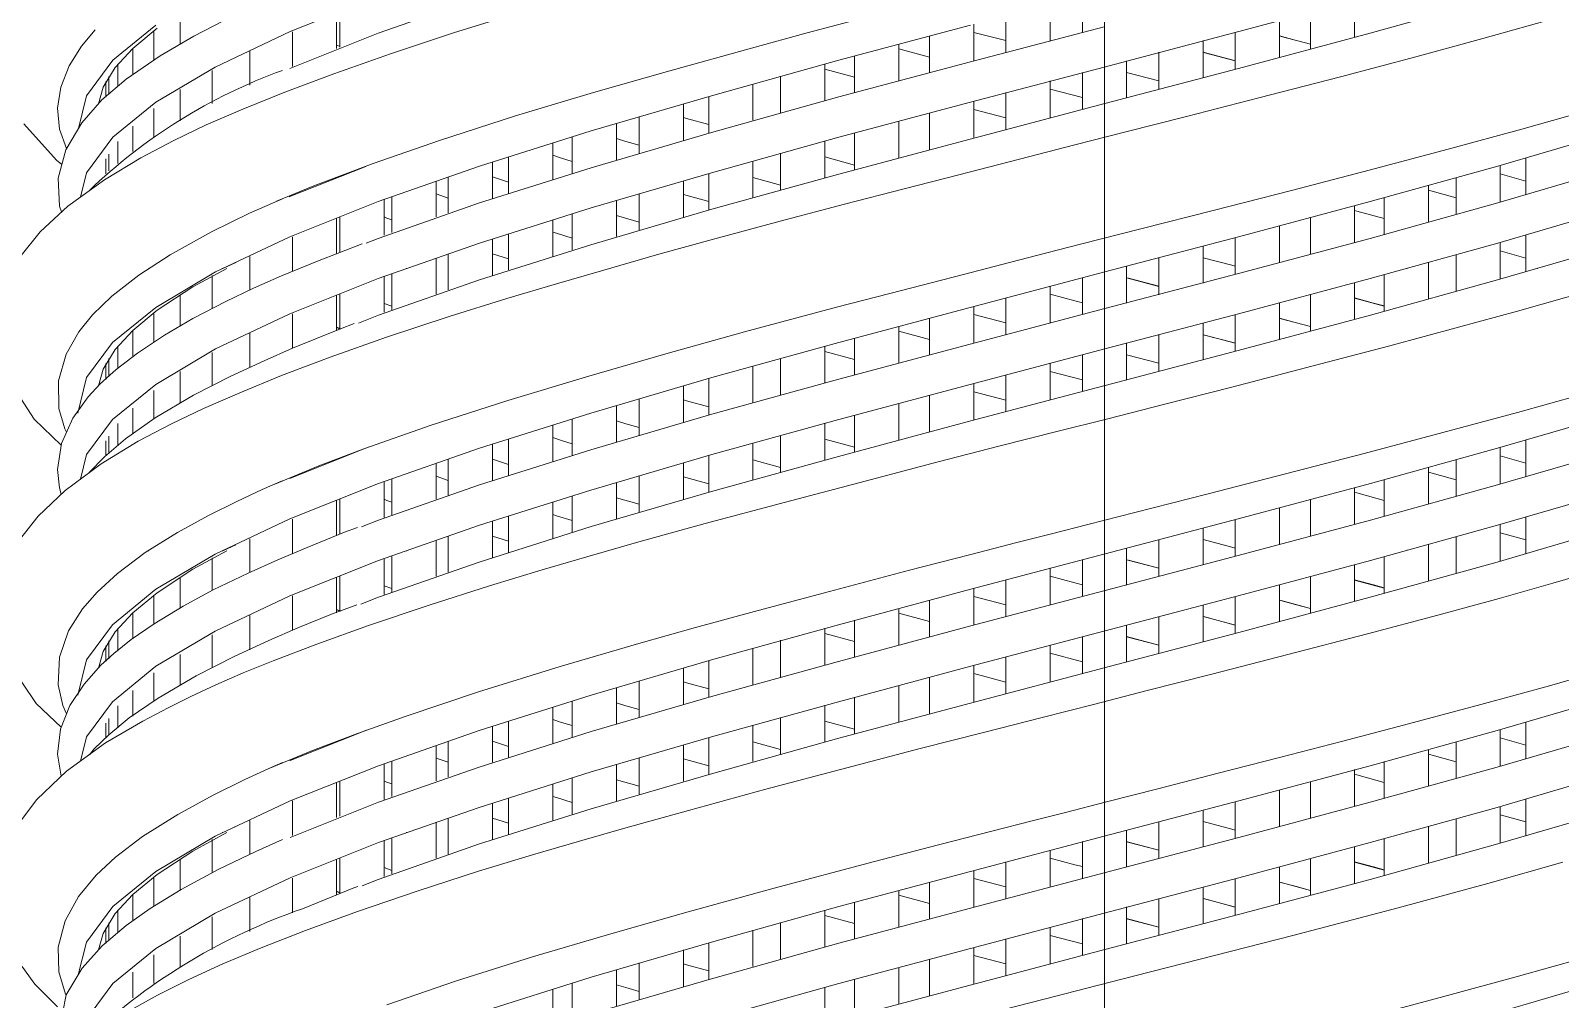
# Model space of a CAD drawing. Header units: millimetres. Extents: x 4229 to 8429, y -1187 to 1783.
# Drawn here: x 7467.5 to 7607.7, y 1085.4 to 1174.1 of the extents above; entities that cross this region are included whole.
import ezdxf

# ---------------------------------------------------------------- set-up
doc = ezdxf.new("R2010")
doc.units = ezdxf.units.MM

msp = doc.modelspace()

# ---------------------------------------------------------------- linework, layer by layer
at = {"lineweight": 5, "ltscale": 10}
msp.add_line((7565.89, 1222.82), (7565.89, 810.12), dxfattribs=at)
at = {"lineweight": 5}
for p, q in [((7563.86, 1173.93), (7563.86, 1177.29)), ((7491.27, 1173.99), (7499.37, 1177.2)), ((7499.36, 1173.83), (7508.64, 1177.08)), ((7560.9, 1176.51), (7560.9, 1173.15)), ((7578.19, 1173.99), (7590.24, 1177.2)), ((7588.8, 1176.83), (7588.8, 1173.49)), ((7590.22, 1173.83), (7601.91, 1177.08)), ((7475.03, 1171.35), (7478.98, 1174.56)), ((7481.21, 1172.85), (7481.21, 1175.7)), ((7482.45, 1173.56), (7486, 1175.39)), ((7495.54, 1175.64), (7495.54, 1172.43)), ((7495.84, 1172.55), (7495.84, 1175.79)), ((7506.25, 1173.85), (7511.5, 1175.48)), ((7544.22, 1175.33), (7538.65, 1173.85)), ((7541.56, 1171.35), (7553.61, 1174.56)), ((7553.92, 1174.66), (7553.92, 1171.3)), ((7556.84, 1172.08), (7556.84, 1175.43)), ((7581.91, 1174.98), (7581.91, 1171.63)), ((7584.75, 1172.39), (7584.75, 1175.73)), ((7600.54, 1173.34), (7607.55, 1175.3)), ((7472.16, 1172.65), (7473.42, 1174.14)), ((7479.11, 1174.28), (7476.88, 1172.44)), ((7478.78, 1171.37), (7478.78, 1174)), ((7479.37, 1171.76), (7482.45, 1173.56)), ((7484.41, 1170.73), (7491.27, 1173.99)), ((7491.26, 1170.61), (7499.36, 1173.83)), ((7491.49, 1170.78), (7491.49, 1173.96)), ((7500.49, 1171.94), (7506.25, 1173.85)), ((7538.65, 1173.85), (7533.54, 1172.47)), ((7549.87, 1170.22), (7549.87, 1173.58)), ((7553.61, 1171.2), (7565.87, 1174.42)), ((7556.84, 1173.15), (7553.92, 1173.91)), ((7565.87, 1170.73), (7578.19, 1173.99)), ((7574.94, 1173.15), (7574.94, 1169.78)), ((7577.86, 1170.55), (7577.86, 1173.92)), ((7578.17, 1170.61), (7590.22, 1173.83)), ((7583.35, 1173.2), (7581.91, 1173.58)), ((7582.08, 1173.54), (7581.91, 1173.58)), ((7584.75, 1172.82), (7582.08, 1173.54)), ((7584.75, 1172.82), (7583.35, 1173.2)), ((7594.42, 1171.67), (7600.54, 1173.34)), ((7471.03, 1170.85), (7472.16, 1172.65)), ((7476.88, 1172.44), (7475.25, 1170.7)), ((7476.26, 1169.62), (7479.37, 1171.76)), ((7476.87, 1170.03), (7476.87, 1172.44)), ((7487.58, 1169.06), (7487.58, 1172.18)), ((7495.28, 1170.11), (7500.49, 1171.94)), ((7495.88, 1172.61), (7495.54, 1172.75)), ((7533.54, 1172.47), (7526.06, 1170.39)), ((7542.98, 1168.39), (7542.98, 1171.73)), ((7547.04, 1172.82), (7547.04, 1169.47)), ((7547.04, 1172.4), (7549.87, 1171.63)), ((7570.88, 1168.71), (7570.88, 1172.09)), ((7574.94, 1172.08), (7575.08, 1172.04)), ((7574.94, 1172.08), (7577.67, 1171.35)), ((7575.08, 1172.04), (7577.86, 1171.31)), ((7470.27, 1168.9), (7471.03, 1170.85)), ((7472.62, 1168.09), (7475.03, 1171.35)), ((7475.25, 1170.7), (7474.15, 1168.89)), ((7475.5, 1168.96), (7475.5, 1170.97)), ((7478.98, 1167.52), (7484.41, 1170.73)), ((7484.15, 1167.41), (7484.15, 1170.41)), ((7491.25, 1170.61), (7491.26, 1170.61)), ((7526.06, 1170.39), (7519.07, 1168.39)), ((7529.87, 1168.09), (7541.56, 1171.35)), ((7540.27, 1171), (7540.27, 1167.66)), ((7542.98, 1169.8), (7540.27, 1170.54)), ((7541.56, 1167.99), (7553.61, 1171.2)), ((7553.61, 1167.52), (7565.87, 1170.73)), ((7565.91, 1167.4), (7578.17, 1170.61)), ((7567.92, 1171.31), (7567.92, 1167.94)), ((7577.67, 1171.35), (7577.86, 1171.3)), ((7587.5, 1169.83), (7594.42, 1171.67)), ((7469.98, 1166.97), (7470.27, 1168.9)), ((7474.15, 1168.89), (7473.74, 1167.37)), ((7474.04, 1167.72), (7476.26, 1169.62)), ((7474.4, 1167.97), (7474.4, 1169.4)), ((7474.68, 1168.23), (7474.68, 1169.87)), ((7490.79, 1168.43), (7495.28, 1170.11)), ((7533.68, 1169.18), (7533.68, 1165.86)), ((7536.22, 1166.55), (7536.22, 1169.9)), ((7560.9, 1169.46), (7560.9, 1166.11)), ((7563.86, 1166.88), (7563.86, 1170.24)), ((7570.88, 1169.46), (7567.92, 1170.24)), ((7570.88, 1169.46), (7567.92, 1170.23)), ((7580.04, 1167.9), (7587.5, 1169.83)), ((7471.88, 1165.11), (7472.62, 1168.09)), ((7472.19, 1165.64), (7474.04, 1167.72)), ((7475.03, 1164.3), (7478.98, 1167.52)), ((7481.21, 1165.81), (7481.21, 1168.68)), ((7486.96, 1166.89), (7490.79, 1168.43)), ((7519.07, 1168.39), (7511.93, 1166.26)), ((7518.85, 1164.88), (7529.87, 1168.09)), ((7529.63, 1164.7), (7529.63, 1168.03)), ((7529.87, 1164.73), (7541.56, 1167.99)), ((7541.56, 1164.3), (7553.61, 1167.52)), ((7553.92, 1167.61), (7553.92, 1164.27)), ((7556.84, 1165.05), (7556.84, 1168.39)), ((7560.9, 1168.71), (7563.86, 1167.94)), ((7573.4, 1166.21), (7580.04, 1167.9)), ((7470.15, 1165.04), (7469.98, 1166.97)), ((7478.78, 1164.31), (7478.78, 1166.93)), ((7483.6, 1165.43), (7486.96, 1166.89)), ((7511.93, 1166.26), (7504.97, 1164.02)), ((7523.25, 1162.86), (7523.25, 1166.18)), ((7527.31, 1167.37), (7527.31, 1164.03)), ((7527.31, 1166.11), (7527.6, 1166.02)), ((7549.87, 1163.19), (7549.87, 1166.53)), ((7553.59, 1164.14), (7565.91, 1167.4)), ((7556.84, 1166.09), (7553.92, 1166.86)), ((7567.85, 1164.8), (7573.4, 1166.21)), ((7609.73, 1166.62), (7604.12, 1165.06)), ((7469.89, 1162.21), (7466.89, 1165.52)), ((7470.8, 1163.28), (7470.15, 1165.04)), ((7470.73, 1163.16), (7472.19, 1165.64)), ((7476.87, 1162.99), (7476.87, 1165.33)), ((7480.64, 1164.02), (7483.6, 1165.43)), ((7508.64, 1161.66), (7518.85, 1164.88)), ((7518.85, 1161.52), (7529.87, 1164.73)), ((7521.18, 1165.55), (7521.18, 1162.25)), ((7527.6, 1166.02), (7529.63, 1165.46)), ((7542.98, 1161.34), (7542.98, 1164.69)), ((7547.04, 1165.78), (7547.04, 1162.43)), ((7563.16, 1163.6), (7567.85, 1164.8)), ((7604.12, 1165.06), (7597.36, 1163.21)), ((7601.91, 1161.66), (7612.93, 1164.88)), ((7472.62, 1161.05), (7475.03, 1164.3)), ((7475.5, 1161.91), (7475.5, 1163.91)), ((7477.61, 1162.42), (7480.64, 1164.02)), ((7504.97, 1164.02), (7498.89, 1161.9)), ((7515.34, 1163.77), (7515.34, 1160.45)), ((7517.12, 1161), (7517.12, 1164.32)), ((7522.04, 1163.92), (7521.18, 1164.18)), ((7523.25, 1163.58), (7522.04, 1163.92)), ((7529.87, 1161.05), (7541.56, 1164.3)), ((7540.27, 1163.96), (7540.27, 1160.6)), ((7541.54, 1160.93), (7553.59, 1164.14)), ((7558.11, 1162.3), (7563.16, 1163.6)), ((7470.36, 1161.82), (7469.89, 1162.21)), ((7470.02, 1160.56), (7470.73, 1163.16)), ((7474.26, 1160.41), (7477.61, 1162.42)), ((7474.4, 1160.95), (7474.4, 1162.32)), ((7474.68, 1161.23), (7474.68, 1162.77)), ((7498.89, 1161.9), (7493.46, 1159.85)), ((7509.82, 1162.02), (7509.82, 1158.73)), ((7511.28, 1159.2), (7511.28, 1162.49)), ((7515.34, 1162.65), (7516.13, 1162.4)), ((7516.13, 1162.4), (7517.12, 1162.1)), ((7533.68, 1162.13), (7533.68, 1158.79)), ((7536.22, 1159.49), (7536.22, 1162.84)), ((7540.27, 1162.5), (7542.98, 1161.76)), ((7552.54, 1160.87), (7558.11, 1162.3)), ((7597.36, 1163.21), (7590.15, 1161.29)), ((7604.48, 1159.05), (7604.48, 1162.36)), ((7470.15, 1157.99), (7470.02, 1160.56)), ((7472.07, 1158.82), (7472.62, 1161.05)), ((7491.26, 1158.88), (7498.22, 1161.64)), ((7499.36, 1158.41), (7508.64, 1161.66)), ((7505.76, 1157.4), (7505.76, 1160.66)), ((7508.64, 1158.31), (7518.85, 1161.52)), ((7511.28, 1160.2), (7509.82, 1160.67)), ((7518.85, 1157.83), (7529.87, 1161.05)), ((7529.63, 1157.65), (7529.63, 1161)), ((7529.91, 1157.72), (7541.54, 1160.93)), ((7536.22, 1159.92), (7533.68, 1160.61)), ((7547.54, 1159.58), (7552.54, 1160.87)), ((7590.15, 1161.29), (7583.01, 1159.43)), ((7590.22, 1158.41), (7601.91, 1161.66)), ((7598.1, 1157.24), (7598.1, 1160.59)), ((7601.91, 1158.31), (7612.93, 1161.52)), ((7602.15, 1161.71), (7602.15, 1158.38)), ((7604.48, 1160.28), (7602.15, 1160.95)), ((7470.92, 1158), (7474.26, 1160.41)), ((7493.46, 1159.85), (7490.02, 1158.44)), ((7504.66, 1160.28), (7504.66, 1157.02)), ((7504.66, 1159.12), (7505.76, 1158.74)), ((7523.25, 1155.82), (7523.25, 1159.12)), ((7527.31, 1160.33), (7527.31, 1157)), ((7542.08, 1158.17), (7547.54, 1159.58)), ((7583.01, 1159.43), (7575.98, 1157.64)), ((7595.56, 1159.88), (7595.56, 1156.54)), ((7595.56, 1159.45), (7598.1, 1158.75)), ((7468.39, 1155.66), (7470.92, 1158)), ((7470.35, 1157.47), (7470.15, 1157.99)), ((7487.55, 1157.36), (7490.58, 1158.68)), ((7491.18, 1158.85), (7491.26, 1158.88)), ((7491.26, 1155.19), (7499.36, 1158.41)), ((7499.36, 1155.05), (7508.64, 1158.31)), ((7499.89, 1158.57), (7499.89, 1155.34)), ((7500.6, 1155.6), (7500.6, 1158.84)), ((7508.64, 1154.62), (7518.85, 1157.83)), ((7518.84, 1154.46), (7529.91, 1157.72)), ((7521.18, 1158.51), (7521.18, 1155.21)), ((7527.31, 1159.06), (7529.63, 1158.41)), ((7536.17, 1156.62), (7542.08, 1158.17)), ((7578.17, 1155.19), (7590.22, 1158.41)), ((7588.8, 1158.03), (7588.8, 1154.68)), ((7590.22, 1155.05), (7601.91, 1158.31)), ((7591.51, 1155.42), (7591.51, 1158.76)), ((7601.91, 1154.62), (7612.93, 1157.83)), ((7484.07, 1155.66), (7487.55, 1157.36)), ((7487.58, 1157.36), (7487.58, 1157.37)), ((7495.54, 1156.9), (7495.54, 1153.69)), ((7495.84, 1153.81), (7495.84, 1157.01)), ((7500.15, 1156.91), (7499.89, 1157.01)), ((7500.6, 1156.75), (7500.15, 1156.91)), ((7515.34, 1156.73), (7515.34, 1153.43)), ((7517.12, 1153.99), (7517.12, 1157.29)), ((7523.25, 1156.54), (7521.18, 1157.14)), ((7530.2, 1155.01), (7536.17, 1156.62)), ((7575.98, 1157.64), (7569.22, 1155.93)), ((7584.75, 1153.58), (7584.75, 1156.93)), ((7589.01, 1157.55), (7588.8, 1157.61)), ((7591.51, 1156.86), (7589.01, 1157.55)), ((7466.64, 1153.49), (7468.39, 1155.66)), ((7480.28, 1153.55), (7484.07, 1155.66)), ((7484.43, 1151.98), (7491.26, 1155.19)), ((7491.49, 1152.04), (7491.49, 1155.2)), ((7498.26, 1154.61), (7499.36, 1155.05)), ((7509.82, 1154.97), (7509.82, 1151.68)), ((7511.28, 1152.16), (7511.28, 1155.45)), ((7515.34, 1155.62), (7515.68, 1155.51)), ((7515.68, 1155.51), (7517.12, 1155.07)), ((7525.05, 1153.59), (7530.2, 1155.01)), ((7569.22, 1155.93), (7563.81, 1154.54)), ((7565.91, 1151.98), (7578.17, 1155.19)), ((7577.86, 1151.74), (7577.86, 1155.09)), ((7578.17, 1151.84), (7590.22, 1155.05)), ((7581.91, 1156.17), (7581.91, 1152.82)), ((7604.48, 1152), (7604.48, 1155.31)), ((7477.42, 1151.68), (7480.28, 1153.55)), ((7493.78, 1152.97), (7497.88, 1154.56)), ((7499.36, 1151.36), (7508.64, 1154.62)), ((7505.76, 1150.33), (7505.76, 1153.62)), ((7508.62, 1151.25), (7518.84, 1154.46)), ((7511.28, 1153.16), (7509.82, 1153.63)), ((7519.81, 1152.09), (7525.05, 1153.59)), ((7560.6, 1153.72), (7557.3, 1152.87)), ((7563.81, 1154.54), (7560.6, 1153.72)), ((7574.94, 1154.32), (7574.94, 1150.96)), ((7590.22, 1151.36), (7601.91, 1154.62)), ((7598.1, 1150.17), (7598.1, 1153.54)), ((7601.89, 1151.25), (7612.91, 1154.46)), ((7602.15, 1154.67), (7602.15, 1151.33)), ((7604.48, 1153.25), (7602.15, 1153.91)), ((7478.34, 1152.3), (7478.32, 1152.3)), ((7478.78, 1152.61), (7478.78, 1152.61)), ((7485.47, 1152.3), (7482.36, 1150.61)), ((7485.04, 1152.3), (7485.12, 1152.3)), ((7485.12, 1152.3), (7486.31, 1152.85)), ((7487.58, 1150.32), (7487.58, 1153.4)), ((7490.49, 1151.61), (7493.78, 1152.97)), ((7501.92, 1152.3), (7501.97, 1152.3)), ((7504.66, 1153.25), (7504.66, 1149.95)), ((7515.69, 1150.89), (7519.81, 1152.09)), ((7557.3, 1152.87), (7552.85, 1151.72)), ((7567.12, 1152.3), (7567.11, 1152.3)), ((7567.92, 1152.48), (7567.92, 1149.12)), ((7570.88, 1149.89), (7570.88, 1153.25)), ((7574.94, 1153.28), (7577.55, 1152.59)), ((7577.55, 1152.59), (7577.86, 1152.51)), ((7579.93, 1152.3), (7579.93, 1152.3)), ((7593.63, 1152.3), (7593.6, 1152.3)), ((7595.56, 1152.83), (7595.56, 1149.48)), ((7605.56, 1152.3), (7605.59, 1152.3)), ((7474.96, 1149.76), (7477.42, 1151.68)), ((7478.97, 1148.72), (7484.43, 1151.98)), ((7484.15, 1148.65), (7484.15, 1151.65)), ((7487.94, 1150.49), (7490.49, 1151.61)), ((7491.26, 1148.15), (7499.36, 1151.36)), ((7499.38, 1148.03), (7508.62, 1151.25)), ((7499.89, 1151.54), (7499.89, 1148.28)), ((7500.6, 1148.52), (7500.6, 1151.76)), ((7511.14, 1149.53), (7515.69, 1150.89)), ((7552.85, 1151.72), (7547.29, 1150.28)), ((7553.59, 1148.72), (7565.91, 1151.98)), ((7560.9, 1150.66), (7560.9, 1147.3)), ((7563.86, 1148.08), (7563.86, 1151.44)), ((7565.91, 1148.62), (7578.17, 1151.84)), ((7568.08, 1151.4), (7567.92, 1151.44)), ((7570.88, 1150.65), (7567.92, 1151.43)), ((7570.88, 1150.66), (7568.08, 1151.4)), ((7578.17, 1148.15), (7590.22, 1151.36)), ((7588.8, 1150.98), (7588.8, 1147.65)), ((7590.25, 1148.03), (7601.89, 1151.25)), ((7591.51, 1148.37), (7591.51, 1151.72)), ((7473.17, 1148.04), (7474.96, 1149.76)), ((7482.36, 1150.61), (7479.11, 1148.46)), ((7481.21, 1147.03), (7481.21, 1149.88)), ((7482.37, 1147.71), (7485.38, 1149.27)), ((7485.38, 1149.27), (7487.94, 1150.49)), ((7495.54, 1149.82), (7495.54, 1146.61)), ((7495.84, 1146.73), (7495.84, 1149.97)), ((7505.84, 1147.89), (7511.14, 1149.53)), ((7547.29, 1150.28), (7541.47, 1148.77)), ((7556.84, 1146.23), (7556.84, 1149.58)), ((7560.9, 1149.93), (7563.18, 1149.33)), ((7563.18, 1149.33), (7563.86, 1149.15)), ((7584.75, 1146.55), (7584.75, 1149.89)), ((7588.8, 1149.59), (7590.52, 1149.13)), ((7588.8, 1149.57), (7591.51, 1148.83)), ((7603.73, 1148.39), (7610.28, 1150.23)), ((7471.92, 1146.5), (7473.17, 1148.04)), ((7475.02, 1145.51), (7478.97, 1148.72)), ((7479.11, 1148.46), (7476.88, 1146.62)), ((7478.78, 1145.55), (7478.78, 1148.18)), ((7484.43, 1144.93), (7491.26, 1148.15)), ((7491.49, 1144.96), (7491.49, 1148.14)), ((7497.53, 1147.29), (7499.38, 1148.03)), ((7499.89, 1149.1), (7500.6, 1148.83)), ((7499.89, 1149.09), (7500.6, 1148.83)), ((7500.1, 1146), (7505.84, 1147.89)), ((7541.47, 1148.77), (7532.91, 1146.49)), ((7541.54, 1145.51), (7553.59, 1148.72)), ((7553.59, 1145.37), (7565.91, 1148.62)), ((7553.92, 1148.81), (7553.92, 1145.46)), ((7556.84, 1147.3), (7553.92, 1148.07)), ((7565.91, 1144.93), (7578.17, 1148.15)), ((7577.86, 1144.7), (7577.86, 1148.07)), ((7578.15, 1144.78), (7590.25, 1148.03)), ((7581.91, 1149.12), (7581.91, 1145.79)), ((7590.52, 1149.13), (7591.51, 1148.86)), ((7598.31, 1146.91), (7603.73, 1148.39)), ((7470.75, 1144.46), (7471.92, 1146.5)), ((7476.88, 1146.62), (7475.25, 1144.88)), ((7476.87, 1144.21), (7476.87, 1146.62)), ((7479.77, 1146.19), (7482.37, 1147.71)), ((7491.51, 1144.99), (7495.9, 1146.77)), ((7495.88, 1146.79), (7495.54, 1146.93)), ((7495.91, 1146.75), (7495.54, 1146.89)), ((7495.9, 1146.77), (7497.15, 1147.24)), ((7532.91, 1146.49), (7525.69, 1144.48)), ((7547.04, 1146.97), (7547.04, 1143.62)), ((7547.04, 1146.55), (7549.87, 1145.78)), ((7549.87, 1144.38), (7549.87, 1147.73)), ((7574.94, 1147.3), (7574.94, 1143.93)), ((7583.35, 1147.35), (7581.91, 1147.73)), ((7582.08, 1147.69), (7581.91, 1147.73)), ((7584.75, 1146.97), (7582.08, 1147.69)), ((7584.75, 1146.97), (7583.35, 1147.35)), ((7592.03, 1145.22), (7598.31, 1146.91)), ((7472.63, 1142.3), (7475.02, 1145.51)), ((7475.5, 1143.14), (7475.5, 1145.15)), ((7477.29, 1144.54), (7479.77, 1146.19)), ((7487.58, 1143.28), (7487.58, 1146.36)), ((7494.94, 1144.18), (7500.1, 1146)), ((7529.91, 1142.3), (7541.54, 1145.51)), ((7540.27, 1145.16), (7540.27, 1141.82)), ((7541.54, 1142.15), (7553.59, 1145.37)), ((7542.98, 1142.54), (7542.98, 1145.89)), ((7567.92, 1145.43), (7567.92, 1142.08)), ((7570.88, 1142.86), (7570.88, 1146.24)), ((7574.94, 1146.23), (7575.08, 1146.2)), ((7574.94, 1146.23), (7577.67, 1145.51)), ((7575.08, 1146.2), (7577.86, 1145.46)), ((7577.67, 1145.51), (7577.86, 1145.46)), ((7584.88, 1143.34), (7592.03, 1145.22)), ((7470.05, 1142.02), (7470.75, 1144.46)), ((7475.25, 1144.88), (7474.15, 1143.07)), ((7474.68, 1142.41), (7474.68, 1144.05)), ((7475.35, 1143.05), (7477.29, 1144.54)), ((7478.97, 1141.68), (7484.43, 1144.93)), ((7484.15, 1141.59), (7484.15, 1144.6)), ((7485.85, 1142.44), (7488.9, 1143.85)), ((7488.9, 1143.85), (7491.51, 1144.99)), ((7490.48, 1142.49), (7494.94, 1144.18)), ((7525.69, 1144.48), (7518.64, 1142.44)), ((7536.22, 1140.7), (7536.22, 1144.06)), ((7542.98, 1143.95), (7540.27, 1144.69)), ((7553.59, 1141.68), (7565.91, 1144.93)), ((7553.63, 1138.35), (7578.15, 1144.78)), ((7563.86, 1141.04), (7563.86, 1144.39)), ((7570.88, 1143.61), (7567.92, 1144.39)), ((7570.88, 1143.61), (7567.92, 1144.38)), ((7467.83, 1138.51), (7465.4, 1142.28)), ((7471.82, 1139.04), (7472.63, 1142.3)), ((7474.15, 1143.07), (7473.74, 1141.55)), ((7473.87, 1141.72), (7475.35, 1143.05)), ((7474.4, 1142.14), (7474.4, 1143.58)), ((7481.21, 1139.99), (7481.21, 1142.86)), ((7482.42, 1140.69), (7485.85, 1142.44)), ((7486.66, 1140.92), (7490.48, 1142.49)), ((7518.64, 1142.44), (7511.22, 1140.19)), ((7518.84, 1139.04), (7529.91, 1142.3)), ((7533.68, 1143.34), (7533.68, 1140.01)), ((7556.84, 1139.2), (7556.84, 1142.54)), ((7560.9, 1143.61), (7560.9, 1140.26)), ((7560.9, 1142.86), (7563.86, 1142.09)), ((7577.56, 1141.43), (7584.88, 1143.34)), ((7470.1, 1139.47), (7470.05, 1142.02)), ((7472.77, 1140.55), (7473.87, 1141.72)), ((7475.02, 1138.46), (7478.97, 1141.68)), ((7478.78, 1138.49), (7478.78, 1141.11)), ((7483.33, 1139.46), (7486.66, 1140.92)), ((7527.31, 1141.52), (7527.31, 1138.18)), ((7529.63, 1138.85), (7529.63, 1142.18)), ((7529.91, 1138.94), (7541.54, 1142.15)), ((7541.54, 1138.46), (7553.59, 1141.68)), ((7553.92, 1141.76), (7553.92, 1138.43)), ((7556.84, 1140.24), (7553.92, 1141.01)), ((7571.3, 1139.83), (7577.56, 1141.43)), ((7470.63, 1137.62), (7470.1, 1139.47)), ((7471.36, 1138.6), (7472.77, 1140.55)), ((7476.87, 1137.17), (7476.87, 1139.51)), ((7478.92, 1138.62), (7482.42, 1140.69)), ((7480.41, 1138.07), (7483.33, 1139.46)), ((7511.22, 1140.19), (7504.12, 1137.91)), ((7521.18, 1139.7), (7521.18, 1136.4)), ((7523.25, 1137.01), (7523.25, 1140.33)), ((7527.31, 1140.26), (7527.6, 1140.18)), ((7527.6, 1140.18), (7529.63, 1139.61)), ((7547.04, 1139.93), (7547.04, 1136.59)), ((7549.87, 1137.35), (7549.87, 1140.68)), ((7566.2, 1138.54), (7571.3, 1139.83)), ((7609.41, 1140.69), (7603.72, 1139.11)), ((7470.31, 1136.13), (7467.83, 1138.51)), ((7470.33, 1136.26), (7471.36, 1138.6)), ((7472.63, 1135.25), (7475.02, 1138.46)), ((7475.5, 1136.09), (7475.5, 1138.09)), ((7476.2, 1136.7), (7478.92, 1138.62)), ((7477.35, 1136.47), (7480.41, 1138.07)), ((7508.62, 1135.83), (7518.84, 1139.04)), ((7517.12, 1135.15), (7517.12, 1138.47)), ((7518.84, 1135.68), (7529.91, 1138.94)), ((7522.04, 1138.07), (7521.18, 1138.33)), ((7523.25, 1137.73), (7522.04, 1138.07)), ((7529.91, 1135.25), (7541.54, 1138.46)), ((7540.27, 1138.12), (7540.27, 1134.75)), ((7541.53, 1135.09), (7553.63, 1138.35)), ((7542.98, 1135.49), (7542.98, 1138.84)), ((7561.51, 1137.36), (7566.2, 1138.54)), ((7603.72, 1139.11), (7596.9, 1137.27)), ((7601.89, 1135.83), (7612.91, 1139.04)), ((7470.79, 1137.31), (7470.63, 1137.62)), ((7474.26, 1135.04), (7476.2, 1136.7)), ((7474.68, 1135.41), (7474.68, 1136.95)), ((7504.12, 1137.91), (7498.04, 1135.78)), ((7511.28, 1133.36), (7511.28, 1136.64)), ((7515.34, 1137.93), (7515.34, 1134.61)), ((7515.34, 1136.81), (7516.13, 1136.55)), ((7536.22, 1133.64), (7536.22, 1136.99)), ((7540.27, 1136.65), (7542.98, 1135.92)), ((7556.33, 1136.04), (7561.51, 1137.36)), ((7596.9, 1137.27), (7589.68, 1135.36)), ((7469.97, 1133.89), (7470.33, 1136.26)), ((7472.07, 1133.01), (7472.63, 1135.25)), ((7473.97, 1134.42), (7477.35, 1136.47)), ((7474.4, 1135.13), (7474.4, 1136.5)), ((7491.25, 1133.05), (7498.43, 1135.92)), ((7498.04, 1135.78), (7493.92, 1134.22)), ((7499.38, 1132.61), (7508.62, 1135.83)), ((7508.62, 1132.47), (7518.84, 1135.68)), ((7509.82, 1136.17), (7509.82, 1132.88)), ((7516.13, 1136.55), (7517.12, 1136.25)), ((7518.84, 1131.99), (7529.91, 1135.25)), ((7533.68, 1136.28), (7533.68, 1132.94)), ((7550.53, 1134.55), (7556.33, 1136.04)), ((7589.68, 1135.36), (7582.48, 1133.48)), ((7590.25, 1132.61), (7601.89, 1135.83)), ((7601.89, 1132.47), (7612.91, 1135.68)), ((7602.15, 1135.9), (7602.15, 1132.57)), ((7604.48, 1133.24), (7604.48, 1136.55)), ((7470.14, 1132.22), (7469.97, 1133.89)), ((7470.66, 1131.96), (7473.97, 1134.42)), ((7472.88, 1133.61), (7474.26, 1135.04)), ((7493.92, 1134.22), (7489.88, 1132.55)), ((7504.66, 1134.44), (7504.66, 1131.17)), ((7505.76, 1131.55), (7505.76, 1134.82)), ((7511.28, 1134.35), (7509.82, 1134.82)), ((7527.31, 1134.48), (7527.31, 1131.15)), ((7529.63, 1131.81), (7529.63, 1135.15)), ((7529.89, 1131.88), (7541.53, 1135.09)), ((7536.22, 1134.07), (7533.68, 1134.76)), ((7543.95, 1132.83), (7550.53, 1134.55)), ((7595.56, 1134.07), (7595.56, 1130.73)), ((7598.1, 1131.43), (7598.1, 1134.78)), ((7604.48, 1134.47), (7602.15, 1135.14)), ((7488.73, 1132.05), (7490.56, 1132.85)), ((7491.25, 1129.36), (7499.38, 1132.61)), ((7499.38, 1129.26), (7508.62, 1132.47)), ((7499.89, 1132.73), (7499.89, 1129.49)), ((7500.6, 1129.75), (7500.6, 1132.99)), ((7504.66, 1133.27), (7505.76, 1132.89)), ((7521.18, 1132.66), (7521.18, 1129.36)), ((7523.25, 1129.98), (7523.25, 1133.27)), ((7527.31, 1133.21), (7529.63, 1132.57)), ((7536.65, 1130.9), (7543.95, 1132.83)), ((7582.48, 1133.48), (7575.38, 1131.65)), ((7578.15, 1129.36), (7590.25, 1132.61)), ((7590.25, 1129.26), (7601.89, 1132.47)), ((7591.51, 1129.61), (7591.51, 1132.95)), ((7595.56, 1133.64), (7598.1, 1132.94)), ((7468.19, 1129.6), (7470.66, 1131.96)), ((7470.31, 1131.63), (7470.14, 1132.22)), ((7486.39, 1130.97), (7488.73, 1132.05)), ((7487.58, 1131.52), (7487.58, 1131.52)), ((7495.54, 1131.05), (7495.54, 1127.85)), ((7495.84, 1127.96), (7495.84, 1131.17)), ((7500.15, 1131.06), (7499.89, 1131.16)), ((7500.6, 1130.91), (7500.15, 1131.06)), ((7508.62, 1128.78), (7518.84, 1131.99)), ((7517.12, 1128.14), (7517.12, 1131.44)), ((7518.87, 1128.66), (7529.89, 1131.88)), ((7523.25, 1130.7), (7521.18, 1131.29)), ((7575.38, 1131.65), (7568.67, 1129.94)), ((7584.75, 1127.77), (7584.75, 1131.12)), ((7588.8, 1132.22), (7588.8, 1128.87)), ((7589.01, 1131.74), (7588.8, 1131.8)), ((7591.51, 1131.06), (7589.01, 1131.74)), ((7601.89, 1128.78), (7612.91, 1131.99)), ((7480.95, 1128.13), (7483.8, 1129.68)), ((7483.8, 1129.68), (7486.39, 1130.97)), ((7515.34, 1130.88), (7515.34, 1127.59)), ((7515.34, 1129.77), (7515.68, 1129.66)), ((7515.68, 1129.66), (7517.12, 1129.22)), ((7529.3, 1128.93), (7536.65, 1130.9)), ((7568.67, 1129.94), (7564.35, 1128.85)), ((7581.91, 1130.36), (7581.91, 1127.01)), ((7466.5, 1127.44), (7468.19, 1129.6)), ((7484.42, 1126.14), (7491.25, 1129.36)), ((7491.49, 1126.18), (7491.49, 1129.35)), ((7496.27, 1128.14), (7497.45, 1128.58)), ((7497.83, 1128.63), (7499.38, 1129.26)), ((7499.38, 1125.57), (7508.62, 1128.78)), ((7508.61, 1125.41), (7518.87, 1128.66)), ((7509.82, 1129.13), (7509.82, 1125.83)), ((7511.28, 1126.28), (7511.28, 1129.6)), ((7523.24, 1127.26), (7529.3, 1128.93)), ((7553.63, 1122.93), (7578.15, 1129.36)), ((7564.35, 1128.85), (7561.02, 1128.01)), ((7574.94, 1128.51), (7574.94, 1125.15)), ((7577.86, 1125.93), (7577.86, 1129.28)), ((7578.15, 1126), (7590.25, 1129.26)), ((7590.25, 1125.57), (7601.89, 1128.78)), ((7601.87, 1125.41), (7612.94, 1128.66)), ((7602.15, 1128.86), (7602.15, 1125.52)), ((7604.48, 1126.2), (7604.48, 1129.51)), ((7478, 1126.28), (7480.95, 1128.13)), ((7485.12, 1126.45), (7486.31, 1127)), ((7487.58, 1124.48), (7487.58, 1127.55)), ((7492.83, 1126.76), (7496.27, 1128.14)), ((7504.66, 1127.41), (7504.66, 1124.12)), ((7505.76, 1124.48), (7505.76, 1127.78)), ((7511.28, 1127.32), (7509.82, 1127.78)), ((7518.45, 1125.89), (7523.24, 1127.26)), ((7557.85, 1127.2), (7553.51, 1126.09)), ((7561.02, 1128.01), (7557.85, 1127.2)), ((7570.88, 1124.09), (7570.88, 1127.44)), ((7574.94, 1127.47), (7577.55, 1126.78)), ((7595.56, 1127.03), (7595.56, 1123.67)), ((7598.1, 1124.36), (7598.1, 1127.73)), ((7604.48, 1127.45), (7602.15, 1128.1)), ((7475.46, 1124.37), (7478, 1126.28)), ((7478.34, 1126.45), (7478.32, 1126.45)), ((7478.78, 1126.76), (7478.78, 1126.77)), ((7478.99, 1122.93), (7484.42, 1126.14)), ((7485.47, 1126.45), (7482.36, 1124.76)), ((7484.15, 1122.8), (7484.15, 1125.81)), ((7485.04, 1126.45), (7485.12, 1126.45)), ((7487.44, 1124.41), (7490.15, 1125.63)), ((7490.15, 1125.63), (7492.83, 1126.76)), ((7491.25, 1122.31), (7499.38, 1125.57)), ((7499.89, 1125.69), (7499.89, 1122.44)), ((7500.6, 1122.67), (7500.6, 1125.91)), ((7501.92, 1126.45), (7501.97, 1126.45)), ((7514.38, 1124.69), (7518.45, 1125.89)), ((7553.51, 1126.09), (7548.03, 1124.66)), ((7553.63, 1119.57), (7578.15, 1126)), ((7563.86, 1122.28), (7563.86, 1125.63)), ((7567.12, 1126.49), (7567.11, 1126.49)), ((7567.92, 1126.67), (7567.92, 1123.31)), ((7568.08, 1125.59), (7567.92, 1125.63)), ((7570.88, 1124.85), (7567.92, 1125.62)), ((7570.88, 1124.85), (7568.08, 1125.59)), ((7577.55, 1126.78), (7577.86, 1126.7)), ((7578.15, 1122.31), (7590.25, 1125.57)), ((7579.93, 1126.49), (7579.93, 1126.49)), ((7591.51, 1122.56), (7591.51, 1125.91)), ((7593.63, 1126.49), (7593.6, 1126.49)), ((7605.56, 1126.49), (7605.59, 1126.49)), ((7473.59, 1122.65), (7475.46, 1124.37)), ((7482.36, 1124.76), (7479.11, 1122.61)), ((7481.21, 1121.22), (7481.21, 1124.03)), ((7484.24, 1122.86), (7487.44, 1124.41)), ((7495.84, 1120.88), (7495.84, 1124.09)), ((7499.37, 1122.2), (7508.61, 1125.41)), ((7509.56, 1123.23), (7514.38, 1124.69)), ((7548.03, 1124.66), (7540.69, 1122.73)), ((7560.9, 1124.85), (7560.9, 1121.49)), ((7560.9, 1124.12), (7563.18, 1123.52)), ((7584.75, 1120.74), (7584.75, 1124.08)), ((7588.8, 1125.17), (7588.8, 1121.82)), ((7590.24, 1122.2), (7601.87, 1125.41)), ((7606.95, 1123.47), (7611.96, 1124.92)), ((7472.27, 1121.13), (7473.59, 1122.65)), ((7475.02, 1119.67), (7478.99, 1122.93)), ((7481.47, 1121.39), (7484.24, 1122.86)), ((7495.54, 1123.97), (7495.54, 1120.77)), ((7499.89, 1123.25), (7500.6, 1122.98)), ((7499.89, 1123.25), (7500.6, 1122.98)), ((7504.03, 1121.46), (7509.56, 1123.23)), ((7540.69, 1122.73), (7534.16, 1120.98)), ((7541.53, 1119.67), (7553.63, 1122.93)), ((7553.92, 1123), (7553.92, 1119.65)), ((7556.84, 1120.42), (7556.84, 1123.78)), ((7563.18, 1123.52), (7563.86, 1123.34)), ((7581.91, 1123.32), (7581.91, 1119.98)), ((7588.8, 1123.78), (7590.52, 1123.32)), ((7588.8, 1123.76), (7591.51, 1123.03)), ((7590.52, 1123.32), (7591.51, 1123.05)), ((7602.06, 1122.09), (7606.95, 1123.47)), ((7479.11, 1122.61), (7476.88, 1120.77)), ((7478.78, 1119.74), (7478.78, 1122.33)), ((7478.81, 1119.77), (7481.47, 1121.39)), ((7484.42, 1119.1), (7491.25, 1122.31)), ((7491.49, 1119.16), (7491.49, 1122.31)), ((7495.07, 1120.64), (7497.38, 1121.51)), ((7497.76, 1121.56), (7499.37, 1122.2)), ((7498.46, 1119.6), (7504.03, 1121.46)), ((7549.87, 1118.57), (7549.87, 1121.92)), ((7553.63, 1115.88), (7578.15, 1122.31)), ((7556.84, 1121.49), (7553.92, 1122.26)), ((7574.94, 1121.46), (7574.94, 1118.12)), ((7577.86, 1118.9), (7577.86, 1122.23)), ((7578.19, 1118.98), (7590.24, 1122.2)), ((7583.35, 1121.54), (7581.91, 1121.92)), ((7582.08, 1121.88), (7581.91, 1121.92)), ((7584.75, 1121.17), (7582.08, 1121.88)), ((7584.75, 1121.16), (7583.35, 1121.54)), ((7596.42, 1120.56), (7602.06, 1122.09)), ((7470.99, 1119.13), (7472.27, 1121.13)), ((7476.88, 1120.77), (7475.25, 1119.03)), ((7476.87, 1118.37), (7476.87, 1120.75)), ((7487.58, 1117.39), (7487.58, 1120.51)), ((7491.98, 1119.38), (7495.07, 1120.64)), ((7495.88, 1120.95), (7495.54, 1121.08)), ((7495.91, 1120.91), (7495.54, 1121.05)), ((7534.16, 1120.98), (7528.43, 1119.42)), ((7542.98, 1116.73), (7542.98, 1120.08)), ((7547.04, 1121.17), (7547.04, 1117.82)), ((7547.04, 1120.74), (7549.87, 1119.97)), ((7570.88, 1117.05), (7570.88, 1120.43)), ((7574.94, 1120.42), (7575.08, 1120.39)), ((7574.94, 1120.42), (7577.67, 1119.7)), ((7575.08, 1120.39), (7577.86, 1119.65)), ((7589.98, 1118.85), (7596.42, 1120.56)), ((7470.14, 1116.72), (7470.99, 1119.13)), ((7472.62, 1116.46), (7475.02, 1119.67)), ((7475.25, 1119.03), (7474.15, 1117.22)), ((7475.5, 1117.29), (7475.5, 1119.3)), ((7476.72, 1118.32), (7478.81, 1119.77)), ((7478.99, 1115.88), (7484.42, 1119.1)), ((7484.15, 1115.74), (7484.15, 1118.74)), ((7489.33, 1118.24), (7491.98, 1119.38)), ((7493.73, 1117.91), (7498.46, 1119.6)), ((7528.43, 1119.42), (7523.24, 1117.97)), ((7529.89, 1116.46), (7541.53, 1119.67)), ((7540.27, 1119.35), (7540.27, 1116.01)), ((7542.98, 1118.14), (7540.27, 1118.88)), ((7541.53, 1116.32), (7553.63, 1119.57)), ((7563.86, 1115.23), (7563.86, 1118.59)), ((7565.87, 1115.73), (7578.19, 1118.98)), ((7567.92, 1119.63), (7567.92, 1116.27)), ((7570.88, 1117.8), (7567.92, 1118.59)), ((7570.88, 1117.8), (7567.92, 1118.57)), ((7577.67, 1119.7), (7577.86, 1119.65)), ((7582.69, 1116.96), (7589.98, 1118.85)), ((7474.15, 1117.22), (7473.74, 1115.7)), ((7473.94, 1115.96), (7475.13, 1117.04)), ((7474.4, 1116.3), (7474.4, 1117.73)), ((7474.68, 1116.56), (7474.68, 1118.21)), ((7475.13, 1117.04), (7476.72, 1118.32)), ((7486.2, 1116.79), (7489.33, 1118.24)), ((7489.74, 1116.38), (7493.73, 1117.91)), ((7523.24, 1117.97), (7516.02, 1115.85)), ((7533.68, 1117.53), (7533.68, 1114.2)), ((7536.22, 1114.89), (7536.22, 1118.25)), ((7560.9, 1117.8), (7560.9, 1114.45)), ((7560.9, 1117.06), (7563.86, 1116.28)), ((7468, 1112.47), (7465.52, 1116.2)), ((7470.03, 1114.17), (7470.14, 1116.72)), ((7471.82, 1113.24), (7472.62, 1116.46)), ((7472.4, 1114.25), (7473.94, 1115.96)), ((7475.02, 1112.63), (7478.99, 1115.88)), ((7481.21, 1114.15), (7481.21, 1116.96)), ((7482.68, 1114.99), (7486.2, 1116.79)), ((7486.99, 1115.26), (7489.74, 1116.38)), ((7516.02, 1115.85), (7508.55, 1113.52)), ((7518.87, 1113.24), (7529.89, 1116.46)), ((7527.31, 1115.71), (7527.31, 1112.37)), ((7529.63, 1113.04), (7529.63, 1116.37)), ((7529.89, 1113.1), (7541.53, 1116.32)), ((7541.53, 1112.63), (7553.63, 1115.88)), ((7553.61, 1112.51), (7565.87, 1115.73)), ((7553.92, 1115.96), (7553.92, 1112.62)), ((7556.84, 1113.39), (7556.84, 1116.73)), ((7575.72, 1115.15), (7582.69, 1116.96)), ((7471.09, 1112.27), (7472.4, 1114.25)), ((7478.78, 1112.64), (7478.78, 1115.26)), ((7479.18, 1112.95), (7482.68, 1114.99)), ((7484.48, 1114.17), (7486.99, 1115.26)), ((7523.25, 1111.2), (7523.25, 1114.52)), ((7527.31, 1114.45), (7527.6, 1114.37)), ((7527.6, 1114.37), (7529.63, 1113.8)), ((7549.87, 1111.54), (7549.87, 1114.88)), ((7556.84, 1114.43), (7553.92, 1115.2)), ((7569.81, 1113.64), (7575.72, 1115.15)), ((7611.8, 1115.56), (7606.65, 1114.09)), ((7470.45, 1112.29), (7470.03, 1114.17)), ((7471.82, 1113.24), (7471.82, 1113.24)), ((7476.53, 1111.14), (7479.18, 1112.95)), ((7476.87, 1111.32), (7476.87, 1113.67)), ((7480.11, 1112.08), (7482.19, 1113.11)), ((7482.19, 1113.11), (7484.48, 1114.17)), ((7508.55, 1113.52), (7501.81, 1111.28)), ((7508.61, 1109.99), (7518.87, 1113.24)), ((7518.87, 1109.89), (7529.89, 1113.1)), ((7521.18, 1113.89), (7521.18, 1110.59)), ((7542.98, 1109.68), (7542.98, 1113.03)), ((7547.04, 1114.12), (7547.04, 1110.78)), ((7564.99, 1112.4), (7569.81, 1113.64)), ((7606.65, 1114.09), (7600.38, 1112.36)), ((7601.87, 1109.99), (7612.94, 1113.24)), ((7470.32, 1110.31), (7468, 1112.47)), ((7470.23, 1110.1), (7471.09, 1112.27)), ((7470.79, 1111.52), (7470.45, 1112.29)), ((7472.62, 1109.41), (7475.02, 1112.63)), ((7475.5, 1110.25), (7475.5, 1112.24)), ((7477.78, 1110.86), (7480.11, 1112.08)), ((7515.34, 1112.12), (7515.34, 1108.8)), ((7517.12, 1109.35), (7517.12, 1112.66)), ((7522.04, 1112.26), (7521.18, 1112.52)), ((7523.25, 1111.92), (7522.04, 1112.26)), ((7529.89, 1109.41), (7541.53, 1112.63)), ((7540.27, 1112.31), (7540.27, 1108.95)), ((7541.56, 1109.3), (7553.61, 1112.51)), ((7560.19, 1111.18), (7564.99, 1112.4)), ((7600.38, 1112.36), (7593.28, 1110.47)), ((7469.98, 1107.82), (7470.23, 1110.1)), ((7474.37, 1108.85), (7477.78, 1110.86)), ((7474.4, 1109.29), (7474.4, 1110.66)), ((7474.66, 1109.6), (7476.53, 1111.14)), ((7474.68, 1109.56), (7474.68, 1111.1)), ((7491.27, 1107.25), (7498.28, 1110.03)), ((7501.81, 1111.28), (7497.44, 1109.73)), ((7509.82, 1110.36), (7509.82, 1107.08)), ((7511.28, 1107.55), (7511.28, 1110.83)), ((7515.34, 1111), (7516.13, 1110.74)), ((7516.13, 1110.74), (7517.12, 1110.45)), ((7533.68, 1110.48), (7533.68, 1107.14)), ((7536.22, 1107.83), (7536.22, 1111.18)), ((7540.27, 1110.84), (7542.98, 1110.11)), ((7554.92, 1109.84), (7560.19, 1111.18)), ((7593.28, 1110.47), (7587.59, 1108.99)), ((7602.15, 1110.09), (7602.15, 1106.76)), ((7604.48, 1107.43), (7604.48, 1110.73)), ((7470.8, 1106.27), (7474.37, 1108.85)), ((7472.07, 1107.18), (7472.62, 1109.41)), ((7473.34, 1108.31), (7474.66, 1109.6)), ((7497.44, 1109.73), (7493.32, 1108.17)), ((7499.37, 1106.77), (7508.61, 1109.99)), ((7504.66, 1108.63), (7504.66, 1105.37)), ((7505.76, 1105.75), (7505.76, 1109.01)), ((7508.61, 1106.63), (7518.87, 1109.89)), ((7511.28, 1108.54), (7509.82, 1109.01)), ((7518.87, 1106.2), (7529.89, 1109.41)), ((7527.31, 1108.67), (7527.31, 1105.35)), ((7529.63, 1106), (7529.63, 1109.34)), ((7529.87, 1106.04), (7541.56, 1109.3)), ((7536.22, 1108.26), (7533.68, 1108.95)), ((7549, 1108.33), (7554.92, 1109.84)), ((7587.59, 1108.99), (7581.93, 1107.53)), ((7590.24, 1106.77), (7601.87, 1109.99)), ((7598.1, 1105.61), (7598.1, 1108.96)), ((7601.87, 1106.63), (7612.94, 1109.89)), ((7604.48, 1108.65), (7602.15, 1109.32)), ((7470.32, 1105.82), (7469.98, 1107.82)), ((7472.89, 1107.77), (7473.34, 1108.31)), ((7493.32, 1108.17), (7489.27, 1106.48)), ((7491.24, 1107.24), (7491.27, 1107.25)), ((7504.66, 1107.46), (7505.76, 1107.09)), ((7523.25, 1104.17), (7523.25, 1107.47)), ((7527.31, 1107.41), (7529.63, 1106.76)), ((7542.29, 1106.59), (7549, 1108.33)), ((7581.93, 1107.53), (7576.3, 1106.08)), ((7595.56, 1108.26), (7595.56, 1104.92)), ((7595.56, 1107.82), (7598.1, 1107.13)), ((7468.09, 1103.68), (7470.8, 1106.27)), ((7487.13, 1105.5), (7489.61, 1106.63)), ((7489.61, 1106.63), (7490.58, 1107.05)), ((7491.27, 1103.56), (7499.37, 1106.77)), ((7499.37, 1103.42), (7508.61, 1106.63)), ((7499.89, 1106.92), (7499.89, 1103.68)), ((7500.6, 1103.94), (7500.6, 1107.18)), ((7508.61, 1102.94), (7518.87, 1106.2)), ((7518.85, 1102.83), (7529.87, 1106.04)), ((7521.18, 1106.85), (7521.18, 1103.55)), ((7534.87, 1104.62), (7542.29, 1106.59)), ((7576.3, 1106.08), (7570.79, 1104.66)), ((7578.19, 1103.56), (7590.24, 1106.77)), ((7588.8, 1106.41), (7588.8, 1103.05)), ((7589.01, 1105.93), (7588.8, 1105.98)), ((7591.51, 1105.24), (7589.01, 1105.93)), ((7590.24, 1103.42), (7601.87, 1106.63)), ((7591.51, 1103.8), (7591.51, 1107.14)), ((7601.87, 1102.94), (7612.94, 1106.2)), ((7484.24, 1104.08), (7487.13, 1105.5)), ((7487.58, 1105.71), (7487.58, 1105.72)), ((7495.54, 1105.24), (7495.54, 1102.04)), ((7495.84, 1102.15), (7495.84, 1105.36)), ((7500.15, 1105.25), (7499.89, 1105.35)), ((7500.6, 1105.1), (7500.15, 1105.25)), ((7515.34, 1105.07), (7515.34, 1101.78)), ((7517.12, 1102.34), (7517.12, 1105.63)), ((7523.25, 1104.89), (7521.18, 1105.48)), ((7527.79, 1102.68), (7534.87, 1104.62)), ((7570.79, 1104.66), (7566.06, 1103.45)), ((7581.91, 1104.55), (7581.91, 1101.19)), ((7584.75, 1101.96), (7584.75, 1105.31)), ((7466.31, 1101.32), (7468.09, 1103.68)), ((7480.99, 1102.31), (7484.24, 1104.08)), ((7484.41, 1100.31), (7491.27, 1103.56)), ((7491.27, 1100.2), (7499.37, 1103.42)), ((7491.49, 1100.39), (7491.49, 1103.54)), ((7509.82, 1103.32), (7509.82, 1100.03)), ((7511.28, 1100.51), (7511.28, 1103.8)), ((7515.34, 1103.96), (7515.68, 1103.85)), ((7515.68, 1103.85), (7517.12, 1103.41)), ((7566.06, 1103.45), (7562.33, 1102.5)), ((7565.87, 1100.31), (7578.19, 1103.56)), ((7577.86, 1100.11), (7577.86, 1103.47)), ((7578.19, 1100.2), (7590.24, 1103.42)), ((7602.15, 1103.04), (7602.15, 1099.71)), ((7604.48, 1100.38), (7604.48, 1103.69)), ((7477.75, 1100.28), (7480.99, 1102.31)), ((7487.58, 1098.67), (7487.58, 1101.74)), ((7499.37, 1099.73), (7508.61, 1102.94)), ((7505.76, 1098.68), (7505.76, 1101.97)), ((7508.64, 1099.61), (7518.85, 1102.83)), ((7511.28, 1101.51), (7509.82, 1101.98)), ((7522.05, 1101.08), (7527.79, 1102.68)), ((7559.37, 1101.74), (7555.58, 1100.78)), ((7562.33, 1102.5), (7559.37, 1101.74)), ((7570.88, 1098.27), (7570.88, 1101.63)), ((7574.94, 1102.7), (7574.94, 1099.34)), ((7574.94, 1101.65), (7577.55, 1100.97)), ((7590.24, 1099.73), (7601.87, 1102.94)), ((7598.1, 1098.55), (7598.1, 1101.92)), ((7601.91, 1099.61), (7612.93, 1102.83)), ((7604.48, 1101.63), (7602.15, 1102.28)), ((7475.27, 1098.4), (7477.75, 1100.28)), ((7478.34, 1100.64), (7478.32, 1100.64)), ((7478.78, 1100.95), (7478.78, 1100.96)), ((7478.98, 1097.09), (7484.41, 1100.31)), ((7485.47, 1100.64), (7482.36, 1098.95)), ((7485.04, 1100.64), (7485.12, 1100.64)), ((7485.12, 1100.64), (7486.31, 1101.2)), ((7501.92, 1100.64), (7501.97, 1100.64)), ((7504.66, 1101.6), (7504.66, 1098.31)), ((7517.59, 1099.81), (7522.05, 1101.08)), ((7555.58, 1100.78), (7550.68, 1099.53)), ((7553.61, 1097.09), (7565.87, 1100.31)), ((7565.87, 1096.95), (7578.19, 1100.2)), ((7567.12, 1100.68), (7567.11, 1100.68)), ((7567.92, 1100.86), (7567.92, 1097.5)), ((7577.55, 1100.97), (7577.86, 1100.88)), ((7579.93, 1100.68), (7579.93, 1100.68)), ((7593.63, 1100.68), (7593.6, 1100.68)), ((7595.56, 1101.21), (7595.56, 1097.86)), ((7605.56, 1100.68), (7605.59, 1100.68)), ((7482.36, 1098.95), (7479.11, 1096.8)), ((7484.15, 1096.99), (7484.15, 1100)), ((7484.75, 1097.29), (7488.14, 1098.92)), ((7488.14, 1098.92), (7490.58, 1100)), ((7491.27, 1096.51), (7499.37, 1099.73)), ((7499.36, 1096.36), (7508.64, 1099.61)), ((7499.89, 1099.88), (7499.89, 1096.63)), ((7500.6, 1096.86), (7500.6, 1100.1)), ((7513.48, 1098.61), (7517.59, 1099.81)), ((7550.68, 1099.53), (7544.81, 1098.01)), ((7560.9, 1099.04), (7560.9, 1095.68)), ((7563.86, 1096.46), (7563.86, 1099.82)), ((7568.08, 1099.78), (7567.92, 1099.82)), ((7570.88, 1099.03), (7567.92, 1099.8)), ((7570.88, 1099.04), (7568.08, 1099.78)), ((7578.19, 1096.51), (7590.24, 1099.73)), ((7588.8, 1099.36), (7588.8, 1096.01)), ((7590.22, 1096.36), (7601.91, 1099.61)), ((7591.51, 1096.75), (7591.51, 1100.09)), ((7473.5, 1096.75), (7475.27, 1098.4)), ((7481.21, 1095.38), (7481.21, 1098.22)), ((7495.54, 1098.16), (7495.54, 1094.96)), ((7495.84, 1095.07), (7495.84, 1098.28)), ((7499.89, 1097.44), (7500.6, 1097.17)), ((7499.89, 1097.44), (7500.6, 1097.18)), ((7508.55, 1097.1), (7513.48, 1098.61)), ((7544.81, 1098.01), (7535.64, 1095.57)), ((7556.84, 1094.61), (7556.84, 1097.96)), ((7560.9, 1098.31), (7563.18, 1097.71)), ((7563.18, 1097.71), (7563.86, 1097.53)), ((7581.91, 1097.51), (7581.91, 1094.16)), ((7584.75, 1094.92), (7584.75, 1098.26)), ((7588.8, 1097.96), (7590.52, 1097.5)), ((7588.8, 1097.95), (7591.51, 1097.21)), ((7590.52, 1097.5), (7591.51, 1097.24)), ((7601.01, 1096), (7607.89, 1097.93)), ((7471.9, 1094.81), (7473.5, 1096.75)), ((7475.03, 1093.88), (7478.98, 1097.09)), ((7479.11, 1096.8), (7476.88, 1094.97)), ((7478.78, 1093.89), (7478.78, 1096.53)), ((7481.29, 1095.44), (7484.75, 1097.29)), ((7484.41, 1093.26), (7491.27, 1096.51)), ((7491.49, 1093.3), (7491.49, 1096.48)), ((7497.87, 1095.77), (7499.36, 1096.36)), ((7502.92, 1095.29), (7508.55, 1097.1)), ((7541.56, 1093.88), (7553.61, 1097.09)), ((7549.87, 1092.75), (7549.87, 1096.11)), ((7553.61, 1093.73), (7565.87, 1096.95)), ((7553.92, 1097.19), (7553.92, 1093.83)), ((7556.84, 1095.68), (7553.92, 1096.44)), ((7565.87, 1093.26), (7578.19, 1096.51)), ((7577.86, 1093.08), (7577.86, 1096.45)), ((7578.17, 1093.14), (7590.22, 1096.36)), ((7583.35, 1095.73), (7581.91, 1096.11)), ((7582.08, 1096.07), (7581.91, 1096.11)), ((7584.75, 1095.35), (7582.08, 1096.07)), ((7592.78, 1093.76), (7601.01, 1096)), ((7470.66, 1092.58), (7471.9, 1094.81)), ((7476.88, 1094.97), (7475.25, 1093.23)), ((7476.87, 1092.56), (7476.87, 1094.94)), ((7478.46, 1093.71), (7481.29, 1095.44)), ((7487.58, 1091.59), (7487.58, 1094.71)), ((7492.42, 1093.68), (7497.12, 1095.58)), ((7495.88, 1095.14), (7495.54, 1095.27)), ((7495.91, 1095.1), (7495.54, 1095.24)), ((7497.12, 1095.58), (7497.49, 1095.71)), ((7497.45, 1093.42), (7502.92, 1095.29)), ((7535.64, 1095.57), (7527.74, 1093.39)), ((7547.04, 1095.35), (7547.04, 1092)), ((7547.04, 1094.92), (7549.87, 1094.16)), ((7570.88, 1091.24), (7570.88, 1094.62)), ((7574.94, 1095.65), (7574.94, 1092.31)), ((7574.94, 1094.61), (7575.08, 1094.57)), ((7574.94, 1094.61), (7577.67, 1093.88)), ((7584.75, 1095.35), (7583.35, 1095.73)), ((7472.62, 1090.62), (7475.03, 1093.88)), ((7475.25, 1093.23), (7474.15, 1091.41)), ((7475.5, 1091.48), (7475.5, 1093.5)), ((7476.25, 1092.14), (7478.46, 1093.71)), ((7478.98, 1090.04), (7484.41, 1093.26)), ((7492.7, 1091.69), (7497.45, 1093.42)), ((7527.74, 1093.39), (7520.65, 1091.38)), ((7529.87, 1090.62), (7541.56, 1093.88)), ((7540.27, 1093.53), (7540.27, 1090.19)), ((7541.56, 1090.52), (7553.61, 1093.73)), ((7542.98, 1090.92), (7542.98, 1094.26)), ((7553.61, 1090.04), (7565.87, 1093.26)), ((7567.92, 1093.84), (7567.92, 1090.47)), ((7575.08, 1094.57), (7577.86, 1093.83)), ((7577.67, 1093.88), (7577.86, 1093.83)), ((7583.14, 1091.23), (7592.78, 1093.76)), ((7470.03, 1090.17), (7470.66, 1092.58)), ((7474.07, 1090.27), (7476.25, 1092.14)), ((7474.4, 1090.49), (7474.4, 1091.92)), ((7474.68, 1090.75), (7474.68, 1092.4)), ((7484.15, 1089.93), (7484.15, 1092.93)), ((7536.22, 1089.08), (7536.22, 1092.43)), ((7542.98, 1092.33), (7540.27, 1093.07)), ((7560.9, 1091.99), (7560.9, 1088.64)), ((7563.86, 1089.41), (7563.86, 1092.77)), ((7565.91, 1089.93), (7578.17, 1093.14)), ((7570.88, 1091.99), (7567.92, 1092.77)), ((7570.88, 1091.98), (7567.92, 1092.76)), ((7471.87, 1087.62), (7472.62, 1090.62)), ((7474.15, 1091.41), (7473.74, 1089.9)), ((7481.21, 1088.34), (7481.21, 1091.15)), ((7488.64, 1090.1), (7492.7, 1091.69)), ((7520.65, 1091.38), (7513.49, 1089.27)), ((7518.85, 1087.41), (7529.87, 1090.62)), ((7529.63, 1087.23), (7529.63, 1090.56)), ((7529.87, 1087.26), (7541.56, 1090.52)), ((7533.68, 1091.71), (7533.68, 1088.38)), ((7556.84, 1087.58), (7556.84, 1090.92)), ((7560.9, 1091.24), (7563.86, 1090.47)), ((7576.08, 1089.43), (7583.14, 1091.23)), ((7467.9, 1086.77), (7466.16, 1089.18)), ((7470.09, 1087.9), (7470.03, 1090.17)), ((7472.24, 1088.24), (7474.07, 1090.27)), ((7475.03, 1086.83), (7478.98, 1090.04)), ((7478.78, 1086.83), (7478.78, 1089.45)), ((7485.11, 1088.63), (7488.64, 1090.1)), ((7513.49, 1089.27), (7506.42, 1087.03)), ((7527.31, 1089.9), (7527.31, 1086.56)), ((7541.56, 1086.83), (7553.61, 1090.04)), ((7549.87, 1085.72), (7549.87, 1089.06)), ((7553.59, 1086.67), (7565.91, 1089.93)), ((7553.92, 1090.14), (7553.92, 1086.8)), ((7556.84, 1088.62), (7553.92, 1089.39)), ((7570.1, 1087.9), (7576.08, 1089.43)), ((7609.51, 1089.09), (7603.82, 1087.5)), ((7470.7, 1085.84), (7470.09, 1087.9)), ((7470.77, 1085.78), (7472.24, 1088.24)), ((7476.87, 1085.52), (7476.87, 1087.86)), ((7482, 1087.21), (7485.11, 1088.63)), ((7521.18, 1088.08), (7521.18, 1084.78)), ((7523.25, 1085.39), (7523.25, 1088.71)), ((7527.31, 1088.64), (7527.6, 1088.55)), ((7527.6, 1088.55), (7529.63, 1087.99)), ((7547.04, 1088.31), (7547.04, 1084.96)), ((7565.21, 1086.65), (7570.1, 1087.9)), ((7469.96, 1084.68), (7467.9, 1086.77)), ((7472.62, 1083.58), (7475.03, 1086.83)), ((7479.12, 1085.77), (7482, 1087.21)), ((7506.42, 1087.03), (7500.14, 1084.88)), ((7508.64, 1084.19), (7518.85, 1087.41)), ((7515.34, 1086.3), (7515.34, 1082.98)), ((7517.12, 1083.53), (7517.12, 1086.85)), ((7518.85, 1084.05), (7529.87, 1087.26)), ((7522.04, 1086.45), (7521.18, 1086.71)), ((7523.25, 1086.11), (7522.04, 1086.45)), ((7529.87, 1083.58), (7541.56, 1086.83)), ((7540.27, 1086.49), (7540.27, 1083.13)), ((7541.54, 1083.46), (7553.59, 1086.67)), ((7542.98, 1083.87), (7542.98, 1087.22)), ((7560.36, 1085.41), (7565.21, 1086.65)), ((7603.82, 1087.5), (7596.98, 1085.64)), ((7601.91, 1084.19), (7612.93, 1087.41)), ((7469.98, 1081.92), (7470.77, 1085.78)), ((7470.76, 1085.73), (7470.7, 1085.84)), ((7475.88, 1083.95), (7479.12, 1085.77)), ((7553.1, 1083.54), (7560.36, 1085.41)), ((7596.98, 1085.64), (7589.79, 1083.72))]:
    msp.add_line(p, q, dxfattribs=at)
for centre, radius, start, end in [((7507.52, 1123.43), 49.95, 109.8321, 133.9312), ((7510.57, 1041.25), 55.48, 109.0984, 132.5819)]:
    msp.add_arc(centre, radius, start, end, dxfattribs=at)

doc.saveas('drawing.dxf')
